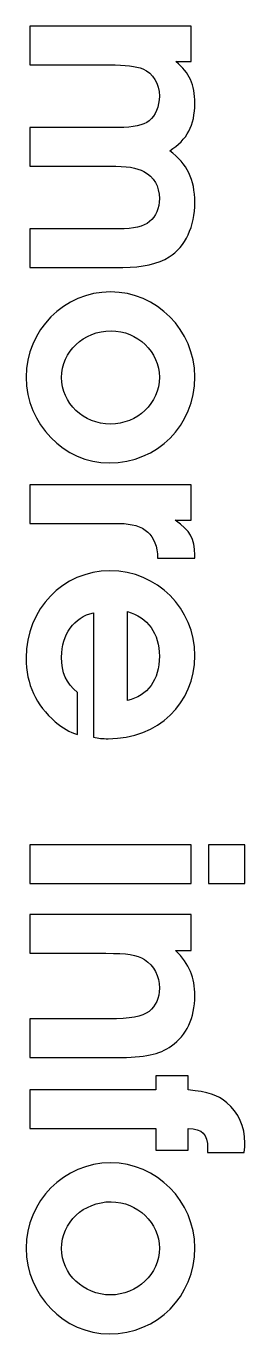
# Model space of a CAD drawing. Extents: x -98 to 566, y 230 to 443.
# Drawn here: x 43.78 to 45.46, y 330.75 to 340.81 of the extents above; entities that cross this region are included whole.
import ezdxf

# ---------------------------------------------------------------- set-up
doc = ezdxf.new("R2010")
doc.units = 0
doc.layers.add('Layer', color=7, linetype='CONTINUOUS')

msp = doc.modelspace()

# ---------------------------------------------------------------- linework, layer by layer
at = {"layer": 'Layer', "color": 7}
for p, q in [((43.808879, 340.80631), (43.808879, 340.509413)), ((45.045574, 340.80631), (43.808879, 340.80631)), ((45.045574, 340.533969), (45.045574, 340.80631)), ((43.808879, 340.509413), (44.418298, 340.509413)), ((44.929493, 340.533969), (45.045574, 340.533969)), ((44.487499, 340.027236), (43.808879, 340.027236)), ((43.808879, 340.027236), (43.808879, 339.730341)), ((43.808879, 339.730341), (44.418298, 339.730341)), ((44.487499, 339.248164), (43.808879, 339.248164)), ((43.808879, 339.248164), (43.808879, 338.951267)), ((43.808879, 338.951267), (44.523214, 338.951267)), ((43.808879, 337.279094), (43.808879, 336.982199)), ((45.045574, 337.279094), (43.808879, 337.279094)), ((45.045574, 337.006753), (45.045574, 337.279094)), ((43.808879, 336.982199), (44.496428, 336.982199)), ((44.925028, 337.006753), (45.045574, 337.006753)), ((44.788859, 336.716555), (45.074594, 336.716555)), ((45.074594, 336.716555), (45.074594, 336.738879)), ((44.29552, 336.296182), (44.29552, 335.338523)), ((44.5567, 335.619794), (44.5567, 336.305111)), ((44.174974, 335.358614), (44.174974, 335.682298)), ((43.808879, 334.510506), (43.808879, 334.213608)), ((45.045574, 334.510506), (43.808879, 334.510506)), ((45.045574, 334.213608), (45.045574, 334.510506)), ((45.179511, 334.510506), (45.179511, 334.213608)), ((45.458549, 334.510506), (45.179511, 334.510506)), ((45.458549, 334.213608), (45.458549, 334.510506)), ((43.808879, 334.213608), (45.045574, 334.213608)), ((45.179511, 334.213608), (45.458549, 334.213608)), ((43.808879, 333.974238), (43.808879, 333.677343)), ((45.045574, 333.974238), (43.808879, 333.974238)), ((45.045574, 333.699664), (45.045574, 333.974238)), ((43.808879, 333.677343), (44.391509, 333.677343)), ((44.92726, 333.699664), (45.045574, 333.699664)), ((44.413833, 333.172843), (43.808879, 333.172843)), ((43.808879, 333.172843), (43.808879, 332.875945)), ((43.808879, 332.875945), (44.471872, 332.875945)), ((45.023244, 332.73395), (44.775459, 332.73395)), ((44.775459, 332.73395), (44.775459, 332.626799)), ((45.023244, 332.626799), (45.023244, 332.73395)), ((44.775459, 332.626799), (43.808873, 332.626799)), ((43.808879, 332.626799), (43.808879, 332.329901)), ((43.808879, 332.329901), (44.775464, 332.329901)), ((44.775464, 332.329901), (44.775464, 332.162479)), ((45.02325, 332.162479), (45.02325, 332.329901)), ((44.775464, 332.162479), (45.02325, 332.162479)), ((45.172813, 332.173641), (45.172813, 332.144623)), ((45.172813, 332.144623), (45.454085, 332.144623))]:
    msp.add_line(p, q, dxfattribs=at)
for points in [[(44.418298, 340.509413), (44.541073, 340.509413), (44.623668, 340.498237), (44.67501, 340.478162)], [(44.67501, 340.478162), (44.755376, 340.442444), (44.802253, 340.366546), (44.802253, 340.268324)], [(45.074594, 340.212518), (45.074594, 340.357617), (45.034412, 340.446909), (44.929493, 340.533969)], [(44.802253, 340.268324), (44.802253, 340.187961), (44.773232, 340.118761), (44.724122, 340.078581)], [(44.882616, 339.848651), (45.016553, 339.933479), (45.074594, 340.042863), (45.074594, 340.212518)], [(44.724122, 340.078581), (44.677243, 340.042863), (44.603577, 340.027236), (44.487499, 340.027236)], [(45.074594, 339.451302), (45.074594, 339.625422), (45.016553, 339.7482), (44.882616, 339.848651)], [(44.418298, 339.730341), (44.5567, 339.730341), (44.625901, 339.719165), (44.68394, 339.687926)], [(44.68394, 339.687926), (44.759838, 339.649978), (44.802253, 339.57408), (44.802253, 339.480323)], [(44.802253, 339.480323), (44.802253, 339.406657), (44.77547, 339.344151), (44.726355, 339.303971)], [(44.878151, 339.031629), (45.003161, 339.10976), (45.074594, 339.266021), (45.074594, 339.451302)], [(44.726355, 339.303971), (44.679475, 339.263788), (44.610274, 339.248164), (44.487499, 339.248164)], [(44.523214, 338.951267), (44.672781, 338.951267), (44.793323, 338.978049), (44.878151, 339.031629)], [(44.427227, 338.762728), (44.070061, 338.762728), (43.779858, 338.468063), (43.779858, 338.106429)], [(45.074594, 338.108661), (45.074594, 338.468063), (44.782161, 338.762728), (44.427227, 338.762728)], [(44.052199, 338.104171), (44.052199, 338.305079), (44.219625, 338.463572), (44.431689, 338.463572)], [(44.431689, 338.463572), (44.63483, 338.463572), (44.802253, 338.300614), (44.802253, 338.106403)], [(43.779858, 338.106429), (43.779858, 337.74703), (44.070061, 337.4479), (44.418298, 337.4479)], [(44.427225, 337.747005), (44.219625, 337.747005), (44.052199, 337.90773), (44.052199, 338.104171)], [(44.418298, 337.4479), (44.786626, 337.4479), (45.074594, 337.735868), (45.074594, 338.108661)], [(44.802253, 338.106403), (44.802253, 337.90773), (44.632598, 337.747005), (44.427225, 337.747005)], [(44.496428, 336.982199), (44.688404, 336.982199), (44.784394, 336.895139), (44.788859, 336.716555)], [(45.074594, 336.738879), (45.074594, 336.866118), (45.038876, 336.928622), (44.925028, 337.006753)], [(44.42276, 336.617633), (44.061132, 336.617633), (43.779858, 336.3252), (43.779858, 335.947942)], [(45.074594, 335.965801), (45.074594, 336.329665), (44.786626, 336.617633), (44.42276, 336.617633)], [(44.052199, 335.954639), (44.052199, 336.130992), (44.145956, 336.260486), (44.29552, 336.296182)], [(44.5567, 336.305111), (44.715193, 336.258254), (44.802253, 336.137689), (44.802253, 335.961337)], [(44.174974, 335.682298), (44.085685, 335.758196), (44.052199, 335.831884), (44.052199, 335.954639)], [(44.409368, 335.327361), (44.793323, 335.327361), (45.074594, 335.597493), (45.074594, 335.965801)], [(44.802253, 335.961337), (44.802253, 335.77831), (44.715193, 335.657742), (44.5567, 335.619794)], [(43.779858, 335.947942), (43.779858, 335.744824), (43.853523, 335.586308), (44.00309, 335.456836)], [(44.00309, 335.456836), (44.061129, 335.409979), (44.112471, 335.378706), (44.174974, 335.358614)], [(44.29552, 335.338509), (44.337935, 335.329591), (44.364721, 335.327361), (44.409368, 335.327361)], [(44.391509, 333.677343), (44.5567, 333.677343), (44.628133, 333.666195), (44.688404, 333.628231)], [(45.074594, 333.351427), (45.074594, 333.492061), (45.032179, 333.590283), (44.92726, 333.699664)], [(44.688404, 333.628231), (44.76207, 333.581354), (44.802253, 333.503223), (44.802253, 333.409466)], [(44.802253, 333.409466), (44.802253, 333.333568), (44.77547, 333.271065), (44.724122, 333.230882)], [(44.89601, 332.965237), (45.012088, 333.0456), (45.074594, 333.17954), (45.074594, 333.351427)], [(44.724122, 333.230882), (44.670548, 333.190702), (44.579024, 333.172843), (44.413833, 333.172843)], [(44.471872, 332.875945), (44.692869, 332.875945), (44.80002, 332.898269), (44.89601, 332.965237)], [(45.320142, 332.528577), (45.248709, 332.588849), (45.177273, 332.611173), (45.023244, 332.626799)], [(45.458544, 332.218288), (45.458544, 332.345528), (45.411667, 332.452679), (45.320142, 332.528577)], [(45.02325, 332.329901), (45.134866, 332.327644), (45.172813, 332.289721), (45.172813, 332.173641)], [(45.454085, 332.144623), (45.458544, 332.180338), (45.458544, 332.198197), (45.458544, 332.218288)], [(44.427227, 332.06582), (44.070061, 332.06582), (43.779858, 331.771158), (43.779858, 331.409524)], [(45.074594, 331.411756), (45.074594, 331.771158), (44.782161, 332.06582), (44.427227, 332.06582)], [(44.052199, 331.407266), (44.052199, 331.608175), (44.219625, 331.766668), (44.431689, 331.766668)], [(44.431689, 331.766668), (44.63483, 331.766668), (44.802253, 331.60371), (44.802253, 331.409499)], [(43.779858, 331.409524), (43.779858, 331.050125), (44.070061, 330.750995), (44.418298, 330.750995)], [(44.427225, 331.0501), (44.219625, 331.0501), (44.052199, 331.210825), (44.052199, 331.407266)], [(44.418298, 330.750995), (44.786626, 330.750995), (45.074594, 331.038963), (45.074594, 331.411756)], [(44.802253, 331.409499), (44.802253, 331.210825), (44.632598, 331.0501), (44.427225, 331.0501)]]:
    msp.add_open_spline(points, degree=3, dxfattribs=at)

doc.saveas('drawing.dxf')
